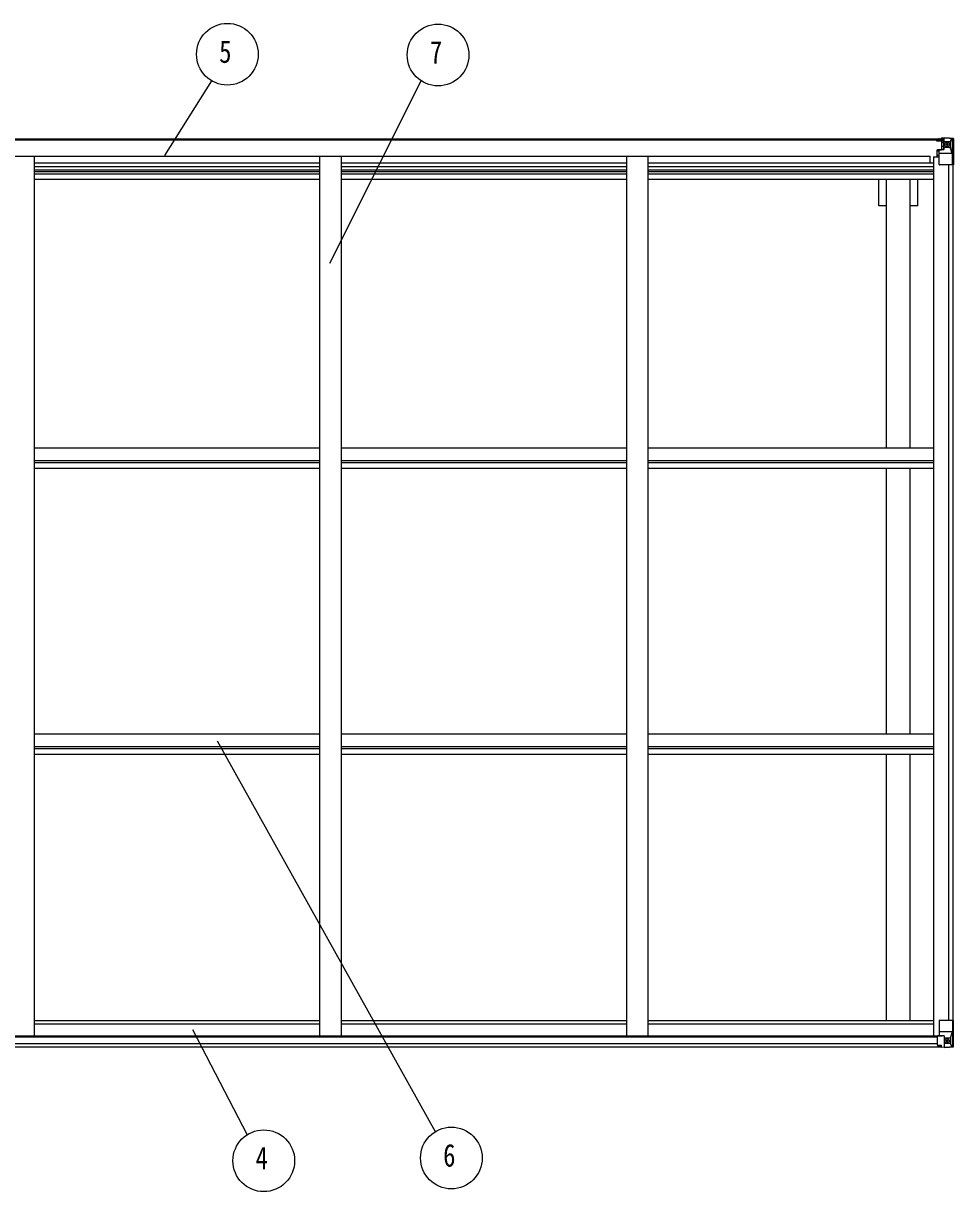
# Model space of a CAD drawing. Units: millimetres, scale not verified. Extents: x -8410 to 8410, y -5940 to 5940.
# Drawn here: x -1065 to 1105, y -662 to 2064 of the extents above; entities that cross this region are included whole.
import ezdxf
from ezdxf.enums import TextEntityAlignment as Align

# ---------------------------------------------------------------- set-up
doc = ezdxf.new("R2010")
doc.units = ezdxf.units.MM
doc.header["$LTSCALE"] = 30
for name, color, linetype in [('0-4_YKK_13', 4, 'Continuous'), ('0-5_YKK_A1', 4, 'Continuous'), ('0-6_YKK_D', 6, 'Continuous')]:
    doc.layers.add(name, color=color, linetype=linetype)
doc.styles.add('ＭＳ ゴシック', font='')
doc.styles.get('ＭＳ ゴシック').set_extended_font_data('MS Gothic')

msp = doc.modelspace()

# ---------------------------------------------------------------- linework, layer by layer
at = {"layer": '0-4_YKK_13'}
for p, q in [((1064.56, 1791.36), (1064.56, 1792.28)), ((1065.56, 1791.36), (1064.56, 1791.36)), ((1064.56, 1791.36), (1064.56, 1789.79)), ((1064.56, 1789.68), (1064.56, 1789.79)), ((1065.56, 1792.28), (1065.56, 1791.36)), ((1070.56, 1791.36), (1065.56, 1791.36)), ((1070.76, 1794.86), (1069.07, 1794.43)), ((1070.56, 1789.75), (1070.56, 1791.36)), ((1070.56, 1789.75), (1080.56, 1789.66)), ((1070.76, 1794.86), (1071.06, 1794.86)), ((1071.06, 1794.86), (1071.06, 1794.43)), ((1072.56, 1791.62), (1080.56, 1791.62)), ((1072.56, 1791.59), (1080.56, 1791.59)), ((1076.06, 1797.06), (1082.56, 1796.66)), ((1076.06, 1796.17), (1076.06, 1797.06)), ((1082.56, 1795.78), (1076.06, 1796.17)), ((1076.06, 1795.66), (1076.06, 1796.17)), ((1076.06, 1795.66), (1076.06, 1795.25)), ((1076.06, 1795.25), (1081.06, 1795.16)), ((1076.06, 1795.25), (1076.06, 1794.43)), ((1077.06, 1769.56), (1077.06, 1789.53)), ((1080.95, 1789.29), (1077.06, 1789.29)), ((1077.06, 1785.66), (1081.06, 1785.66)), ((1077.06, 1777.46), (1081.06, 1777.46)), ((1080.56, 1791.62), (1080.56, 1789.66)), ((1080.56, 1790.59), (1081.06, 1790.59)), ((1080.57, 1789.66), (1080.56, 1789.66)), ((1080.57, 1789.5), (1080.57, 1789.66)), ((1081.06, 1790.95), (1082.56, 1790.95)), ((1081.06, 1787.42), (1082.56, 1787.42)), ((1081.06, 1773.86), (1082.56, 1773.86)), ((1082.56, 1770.56), (1082.56, 1796.66)), ((1082.56, 1796.55), (1094.56, 1795.76)), ((1083.56, 1787.42), (1082.56, 1787.42)), ((1094.56, 1787.42), (1082.56, 1787.42)), ((1094.56, 1773.86), (1082.56, 1773.86)), ((1089.08, 1780.22), (1089.08, 1779.26)), ((1096.89, 1787.36), (1094.56, 1787.42)), ((1094.56, 1773.86), (1096.89, 1773.89)), ((1094.56, 1773.86), (1094.56, 1773.86)), ((1094.65, 1795.76), (1102.58, 1795.28)), ((1096.89, 1773.89), (1096.89, 1787.36)), ((1101.17, 1760.54), (1097.03, 1772.63)), ((1097.75, 1790.87), (1100.48, 1794.54)), ((1101.72, 1794.31), (1101.72, 1794.24)), ((1101.72, 1733.66), (1101.72, 1794.24)), ((1103.62, 1795.37), (1103.62, 1795.37)), ((1103.62, 1795.33), (1103.62, 1795.37)), ((1104.56, 1794.37), (1104.56, 1794.33)), ((1066.06, 1768.53), (1067.06, 1768.54)), ((1066.06, 1752.31), (1066.06, 1768.53)), ((1067.06, 1766.8), (1066.06, 1766.81)), ((1066.06, 1756.66), (1070.56, 1756.66)), ((1071.11, 1768.57), (1067.06, 1768.54)), ((1070.56, 1734.66), (1070.56, 1767.76)), ((1094.56, 1760.33), (1070.56, 1760.33)), ((1081.74, 1770.3), (1071.39, 1768.65)), ((1071.39, 1768.02), (1081.74, 1769.67)), ((1071.39, 1768.65), (1071.39, 1768.02)), ((1081.74, 1769.67), (1081.74, 1770.3)), ((1101.17, 1760.54), (1094.56, 1760.33)), ((1101.72, 1733.66), (1071.56, 1733.66)), ((1070.56, -263.32), (1070.56, -296.42)), ((1104.56, -262.32), (1071.56, -262.32)), ((1101.72, -262.32), (1101.72, -322.9)), ((1104.56, -323.03), (1104.56, -262.32)), ((1066.06, -299.47), (1066.06, -319.63)), ((1076.06, -298.53), (1067.06, -298.56)), ((1094.56, -288.99), (1070.56, -288.99)), ((1071.39, -296.67), (1081.74, -298.33)), ((1071.39, -297.31), (1071.39, -296.67)), ((1079.04, -298.53), (1071.39, -297.31)), ((1082.56, -298.53), (1076.06, -298.53)), ((1081.74, -298.33), (1081.74, -298.53)), ((1082.56, -298.53), (1082.56, -325.32)), ((1101.17, -289.2), (1094.56, -288.99)), ((1101.17, -289.2), (1097.03, -301.28)), ((1067.06, -320.34), (1076.06, -320.4)), ((1076.06, -325.71), (1076.06, -319.77)), ((1082.56, -302.52), (1094.56, -302.52)), ((1094.56, -316.07), (1082.56, -316.07)), ((1082.56, -325.2), (1094.56, -324.42)), ((1090.04, -308.88), (1090.04, -307.92)), ((1094.56, -302.52), (1094.56, -302.52)), ((1094.56, -302.52), (1096.89, -302.55)), ((1096.89, -316.02), (1094.56, -316.08)), ((1094.65, -324.41), (1102.58, -323.94)), ((1096.89, -302.55), (1096.89, -316.02)), ((1097.75, -319.53), (1100.48, -323.19)), ((1101.72, -322.97), (1101.72, -322.9)), ((1103.62, -323.98), (1103.62, -324.03))]:
    msp.add_line(p, q, dxfattribs=at)
for points in [[(1070.56, 1789.75), (1070.56, 1789.74), (1064.56, 1789.79)], [(1065.56, 1789.63), (1080.56, 1789.5), (1080.57, 1789.5)], [(1080.56, 1790.59), (1072.56, 1790.59), (1072.56, 1792.28)], [(1076.06, 1795.66), (1081.06, 1795.66), (1081.06, 1770.2)], [(1103.62, 1795.37), (1094.56, 1795.93), (1082.56, 1796.66)], [(1088.12, 1782.14), (1087.16, 1782.14), (1087.16, 1781.18), (1088.12, 1781.18)], [(1090.04, 1783.1), (1090.04, 1784.06), (1089.08, 1784.06), (1089.08, 1783.1)], [(1089.08, 1779.26), (1090.04, 1779.26), (1090.04, 1780.22)], [(1091, 1781.18), (1091.96, 1781.18), (1091.96, 1782.14), (1091, 1782.14)], [(1104.56, 1794.33), (1104.56, 1733.66), (1101.72, 1733.66)], [(1067.06, 1768.54), (1067.06, 1766.8), (1070.56, 1766.79)], [(1066.06, -319.63), (1066.07, -319.73), (1076.06, -319.77)], [(1103.62, -324.03), (1094.56, -324.58), (1076.06, -325.71)], [(1088.12, -309.84), (1087.16, -309.84), (1087.16, -310.8), (1088.12, -310.8)], [(1090.04, -307.92), (1089.08, -307.92), (1089.08, -308.88)], [(1089.08, -311.76), (1089.08, -312.72), (1090.04, -312.72), (1090.04, -311.76)], [(1091, -310.8), (1091.96, -310.8), (1091.96, -309.84), (1091, -309.84)]]:
    msp.add_lwpolyline(points, dxfattribs=at)
for centre in [(1089.56, 1781.66), (1089.56, -310.32)]:
    msp.add_circle(centre, 5.3, dxfattribs=at)
for centre, radius, start, end in [((1065.42, 1797.32), 7.69, 263.56574, 271.03001), ((1080.56, 1792.12), 0.5, 270.00309, 0.00198), ((1080.56, 1792.09), 0.5, 269.99891, 359.99891), ((1080.56, 1789.16), 0.5, 359.95536, 89.47105), ((1080.55, 1788.99), 0.513, 358.95293, 88.11972), ((1088.12, 1783.1), 0.96, 270, 0), ((1088.12, 1780.22), 0.96, 0, 90), ((1091, 1783.1), 0.96, 180, 270), ((1091, 1780.22), 0.96, 90, 180), ((1100.44, 1794.37), 1.28, 357.54105, 48.82169), ((1102.41, 1807.98), 12.7, 264.89689, 270.75534), ((1103.56, 1794.37), 0.999, 0.04917, 86.5576), ((1103.56, 1794.37), 1, 359.99921, 86.49983), ((1103.56, 1794.33), 0.999, 0.04917, 86.5576), ((1071.5, 1767.72), 0.937, 96.73234, 177.67791), ((1071.5, 1767.09), 0.937, 96.73234, 177.67791), ((1081.63, 1771.23), 0.937, 276.73234, 357.67791), ((1081.63, 1770.6), 0.937, 276.73234, 357.67791), ((1071.56, 1734.66), 1, 180, 270), ((1071.56, -263.32), 1, 90, 180), ((1071.5, -295.74), 0.937, 182.32209, 263.26766), ((1071.5, -296.38), 0.937, 182.32209, 263.26766), ((1081.63, -299.26), 0.937, 50.93398, 83.26766), ((1088.12, -308.88), 0.96, 270, 0), ((1088.12, -311.76), 0.96, 0, 90), ((1091, -308.88), 0.96, 180, 270), ((1091, -311.76), 0.96, 90, 180), ((1100.44, -323.03), 1.28, 311.17831, 2.45895), ((1102.41, -336.64), 12.7, 89.24466, 95.10311), ((1103.56, -322.99), 0.999, 273.4424, 359.95083), ((1103.56, -323.03), 0.999, 273.4424, 359.95083), ((1103.56, -323.03), 1, 273.50017, 0.00079)]:
    msp.add_arc(centre, radius, start, end, dxfattribs=at)
for centre, major_axis, ratio, start_param, end_param in [((1176.31, 1787.42), (-81.75, 0), 0.061163, 6.2824128, 6.2831853), ((1099.77, 1787.28), (-0.03, 5), 0.573921, 0.7672717, 1.551125), ((1098.3, 1773.91), (0, 3), 0.468246, 1.5772882, 2.0127935), ((1101.43, 1792.35), (0.02, 3), 0.466854, 0.125683, 0.7596956), ((1101.62, 1795.45), (-2, 0.12), 0.060933, 2.0712557, 3.1453404), ((902.62, 1807.68), (-201, 12.36), 0.060933, 3.1453404, 3.145839), ((1100.45, 1762.89), (-0.85, 2.32), 0.403757, 3.0087805, 3.9744392), ((1067.06, -299.47), (-1, -0.021), 0.906239, 4.6936843, 6.2644806), ((1100.45, -291.55), (-0.85, -2.32), 0.403757, 2.3087461, 3.2744049), ((1067.06, -319.63), (-1, 0.012), 0.707053, 0.1587743, 1.5795216), ((1176.31, -316.07), (-81.75, 0), 0.061163, 0, 0.0007725), ((1099.76, -315.94), (-0.03, -5), 0.573921, 4.7320603, 5.5159136), ((1098.3, -302.57), (0, -3), 0.468246, 4.2703918, 4.7058971), ((1101.43, -321.01), (0.02, -3), 0.466854, 5.5234897, 6.1575023), ((1101.62, -324.11), (-2, -0.12), 0.060933, 3.1378449, 4.2119296), ((902.62, -336.34), (-201, -12.36), 0.060933, 3.1373463, 3.1378449)]:
    msp.add_ellipse(centre, major_axis=major_axis, ratio=ratio, start_param=start_param, end_param=end_param, dxfattribs=at)
at = {"layer": '0-5_YKK_A1'}
for p, q in [((-1779.94, 1794.43), (1081.06, 1794.43)), ((-1779.94, 1792.28), (1081.06, 1792.28)), ((-1748.94, 1754.15), (1050.06, 1754.15)), ((-1040.44, 1754.13), (-1040.44, -298.34)), ((-374.44, 1754.13), (-374.44, -298.34)), ((-324.44, 1754.13), (-324.44, -298.34)), ((341.56, 1754.13), (341.56, -298.34)), ((391.56, 1754.13), (391.56, -298.34)), ((1050.06, 1738.63), (1050.06, 1754.15)), ((1057.56, 1752.31), (1057.56, -298.34)), ((1057.56, 1752.31), (1070.56, 1752.31)), ((-1040.44, 1738.63), (-374.44, 1738.63)), ((-1040.44, 1730.24), (-374.44, 1730.24)), ((-1040.44, 1722.04), (-374.44, 1722.04)), ((-1040.44, 1718.11), (-374.44, 1718.11)), ((-324.44, 1738.63), (341.56, 1738.63)), ((-324.44, 1730.24), (341.56, 1730.24)), ((-324.44, 1722.04), (341.56, 1722.04)), ((-324.44, 1718.11), (341.56, 1718.11)), ((391.56, 1738.63), (1057.56, 1738.63)), ((391.56, 1730.24), (1057.56, 1730.24)), ((391.56, 1722.04), (1057.56, 1722.04)), ((391.56, 1718.11), (1057.56, 1718.11)), ((1092.86, 1733.66), (1092.86, -262.32)), ((1102.56, 1733.66), (1102.56, -262.32)), ((-1040.44, 1713.03), (-374.44, 1713.03)), ((-1040.44, 1700.02), (-374.44, 1700.02)), ((-324.44, 1713.03), (341.56, 1713.03)), ((-324.44, 1700.02), (341.56, 1700.02)), ((391.56, 1713.03), (1057.56, 1713.03)), ((391.56, 1700.02), (1057.56, 1700.02)), ((930.36, 1638.43), (930.36, 1700.02)), ((948.06, 1073.37), (948.06, 1700.02)), ((1003.06, 1073.37), (1003.06, 1700.02)), ((1020.76, 1638.43), (1020.76, 1700.02)), ((948.06, 1638.43), (930.36, 1638.43)), ((1020.76, 1638.43), (1003.06, 1638.43)), ((-1040.41, 1073.37), (-374.44, 1073.37)), ((-324.41, 1073.37), (341.56, 1073.37)), ((391.59, 1073.37), (1057.56, 1073.37)), ((-1040.41, 1043.63), (-374.44, 1043.63)), ((-1040.41, 1039.08), (-374.44, 1039.08)), ((-324.41, 1043.63), (341.56, 1043.63)), ((-324.41, 1039.08), (341.56, 1039.08)), ((391.59, 1043.63), (1057.56, 1043.63)), ((391.59, 1039.08), (1057.56, 1039.08)), ((-1040.41, 1026.07), (-374.44, 1026.07)), ((-324.41, 1026.07), (341.56, 1026.07)), ((391.59, 1026.07), (1057.56, 1026.07)), ((948.06, 406.37), (948.06, 1026.07)), ((1003.06, 406.37), (1003.06, 1026.07)), ((-1040.41, 406.37), (-374.44, 406.37)), ((-324.41, 406.37), (341.56, 406.37)), ((391.59, 406.37), (1057.56, 406.37)), ((-1040.41, 376.64), (-374.44, 376.64)), ((-1040.41, 372.09), (-374.44, 372.09)), ((-1040.41, 359.08), (-374.44, 359.08)), ((-324.41, 376.64), (341.56, 376.64)), ((-324.41, 372.09), (341.56, 372.09)), ((-324.41, 359.08), (341.56, 359.08)), ((391.59, 376.64), (1057.56, 376.64)), ((391.59, 372.09), (1057.56, 372.09)), ((391.59, 359.08), (1057.56, 359.08)), ((948.06, -262.17), (948.06, 359.08)), ((1003.06, -262.17), (1003.06, 359.08)), ((-1040.44, -262.17), (-374.44, -262.17)), ((-1040.44, -270.51), (-374.44, -270.51)), ((-324.44, -262.17), (341.56, -262.17)), ((-324.44, -270.51), (341.56, -270.51)), ((391.56, -262.17), (1057.56, -262.17)), ((391.56, -270.51), (1057.56, -270.51)), ((-1776.7, -298.34), (1077.83, -298.34)), ((-1774.94, -324.11), (1076.06, -324.11)), ((-1764.94, -300.6), (1066.06, -300.6)), ((-1764.94, -316.22), (1066.06, -316.22))]:
    msp.add_line(p, q, dxfattribs=at)
at = {"layer": '0-6_YKK_D'}
for p, q in [((-735.23, 1755.68), (-626.02, 1929.74)), ((-350.27, 1504), (-137.32, 1929.66)), ((-613.16, 389.78), (-104.56, -521.69)), ((-670.88, -283.76), (-543.71, -529.16))]:
    msp.add_line(p, q, dxfattribs=at)
for centre in [(-589.49, 1991.78), (-98.04, 1990), (-504.64, -589.64), (-67.01, -583.12)]:
    msp.add_circle(centre, 72, dxfattribs=at)

# ---------------------------------------------------------------- texts
at = {"layer": '0-6_YKK_D', "style": 'ＭＳ ゴシック', "width": 0.8}
for s, p in [('5', (-608.69, 1955.78)), ('7', (-117.24, 1954)), ('4', (-523.84, -625.64)), ('6', (-86.21, -619.12))]:
    msp.add_text(s, height=52.79, dxfattribs=at).set_placement(p, align=Align.BOTTOM_LEFT)

doc.saveas('drawing.dxf')
